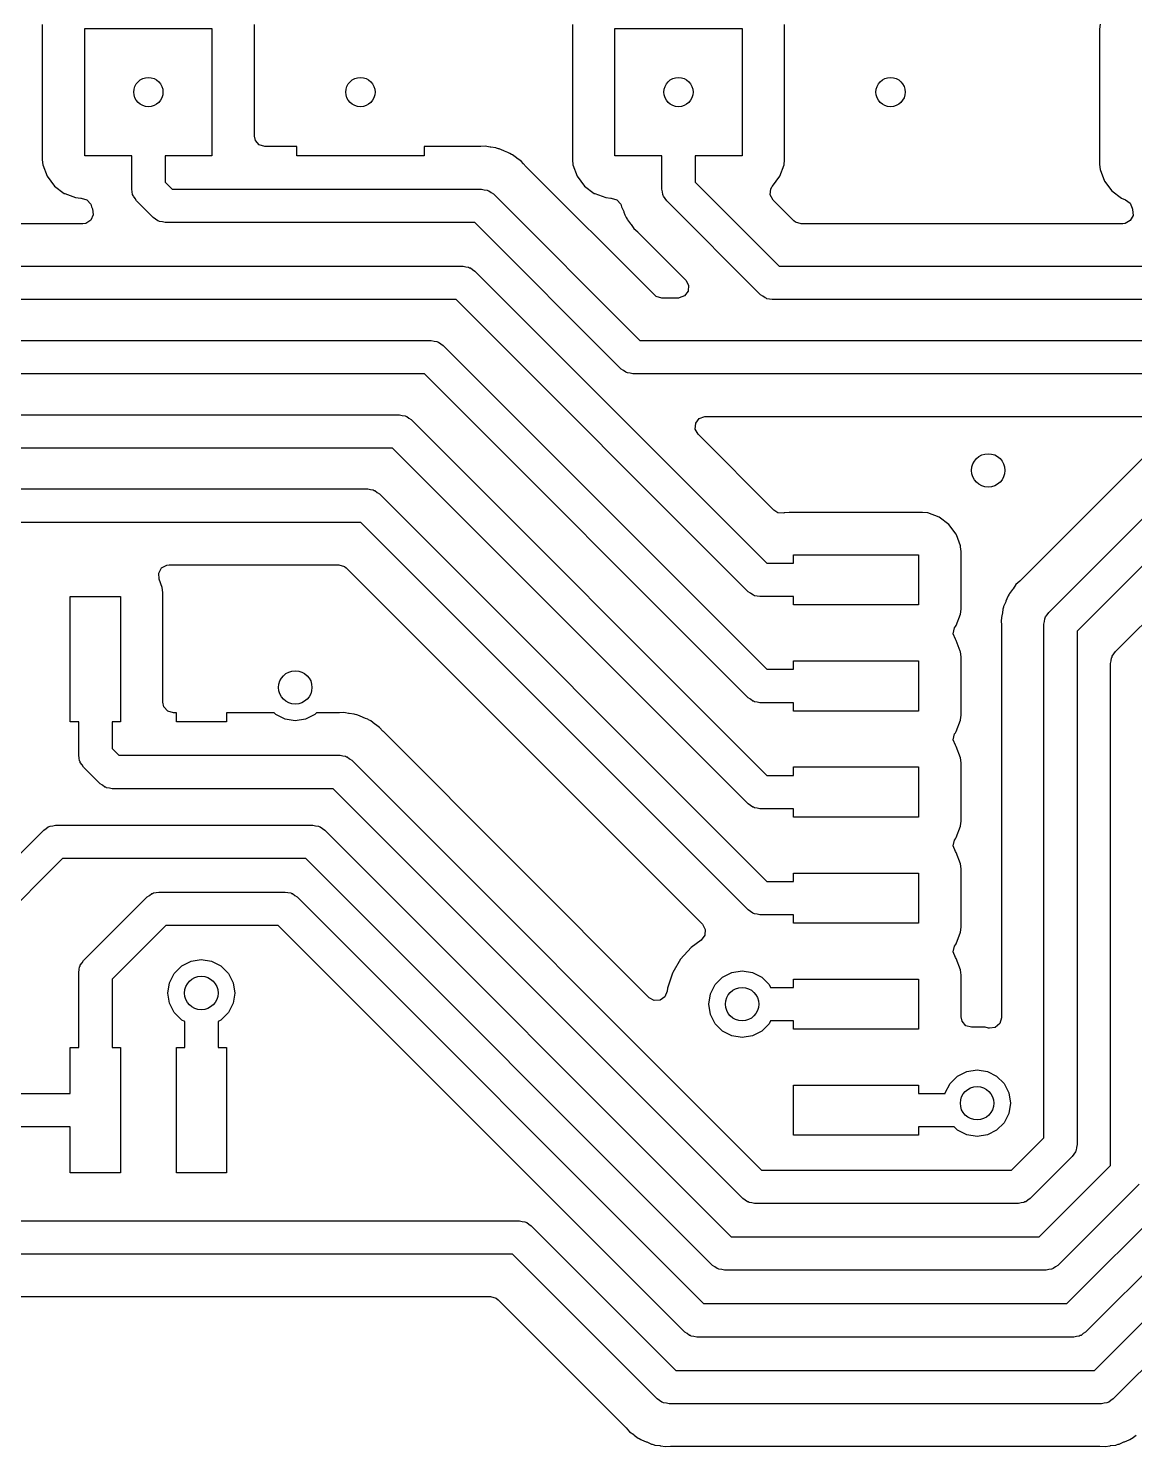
# Model space of a CAD drawing. Extents: x 4.21 to 6.19, y -6.99 to -5.01.
# Drawn here: x 5.356 to 5.877, y -6.457 to -5.789 of the extents above; entities that cross this region are included whole.
import ezdxf

# ---------------------------------------------------------------- set-up
doc = ezdxf.new("R2010")
doc.units = 0
doc.header["$MEASUREMENT"] = 0
doc.layers.add('BLACK', color=7, linetype='CONTINUOUS')

msp = doc.modelspace()

# ---------------------------------------------------------------- linework, layer by layer
at = {"layer": 'BLACK', "linetype": 'CONTINUOUS'}
for p, q in [((5.36234, -5.78679), (5.36234, -5.85062)), ((5.38236, -5.84871), (5.38236, -5.78871)), ((5.38236, -5.78871), (5.44236, -5.78871)), ((5.44236, -5.78871), (5.44236, -5.84871)), ((5.46238, -5.83948), (5.46238, -5.78679)), ((5.61234, -5.78679), (5.61234, -5.85062)), ((5.63236, -5.84871), (5.63236, -5.78871)), ((5.63236, -5.78871), (5.69236, -5.78871)), ((5.69236, -5.78871), (5.69236, -5.84871)), ((5.71238, -5.85062), (5.71238, -5.78679)), ((5.86124, -5.7867), (5.86098, -5.78908)), ((5.86098, -5.78908), (5.86098, -5.85292)), ((5.46283, -5.84154), (5.46238, -5.83948)), ((5.46466, -5.84365), (5.46283, -5.84154)), ((5.46734, -5.84444), (5.46466, -5.84365)), ((5.40449, -5.84871), (5.38236, -5.84871)), ((5.40449, -5.86446), (5.40449, -5.84871)), ((5.44236, -5.84871), (5.42024, -5.84871)), ((5.42024, -5.84871), (5.42024, -5.8612)), ((5.48236, -5.84444), (5.46734, -5.84444)), ((5.48236, -5.84871), (5.48236, -5.84444)), ((5.54236, -5.84871), (5.48236, -5.84871)), ((5.56851, -5.84444), (5.54236, -5.84444)), ((5.54236, -5.84444), (5.54236, -5.84871)), ((5.56881, -5.84443), (5.56851, -5.84444)), ((5.56919, -5.84441), (5.56881, -5.84443)), ((5.5712, -5.84428), (5.56919, -5.84441)), ((5.57204, -5.84444), (5.5712, -5.84428)), ((5.5712, -5.84428), (5.5712, -5.84428)), ((5.57355, -5.84472), (5.57204, -5.84444)), ((5.57385, -5.84476), (5.57355, -5.84472)), ((5.57623, -5.84505), (5.57385, -5.84476)), ((5.5766, -5.84519), (5.57623, -5.84505)), ((5.57623, -5.84505), (5.57623, -5.84505)), ((5.57623, -5.84505), (5.57623, -5.84505)), ((5.57623, -5.84505), (5.57623, -5.84505)), ((5.57747, -5.84543), (5.5766, -5.84519)), ((5.57786, -5.84551), (5.57747, -5.84543)), ((5.58005, -5.84649), (5.57786, -5.84551)), ((5.57786, -5.84551), (5.57786, -5.84551)), ((5.57786, -5.84551), (5.57786, -5.84551)), ((5.58032, -5.8466), (5.58005, -5.84649)), ((5.5819, -5.8472), (5.58032, -5.8466)), ((5.58256, -5.84745), (5.5819, -5.8472)), ((5.58289, -5.84768), (5.58256, -5.84745)), ((5.58367, -5.84812), (5.58289, -5.84768)), ((5.58404, -5.84829), (5.58367, -5.84812)), ((5.58592, -5.84976), (5.58404, -5.84829)), ((5.58404, -5.84829), (5.58404, -5.84829)), ((5.58616, -5.84994), (5.58592, -5.84976)), ((5.58814, -5.8513), (5.58616, -5.84994)), ((5.65449, -5.84871), (5.63236, -5.84871)), ((5.65449, -5.86446), (5.65449, -5.84871)), ((5.69236, -5.84871), (5.67024, -5.84871)), ((5.67024, -5.84871), (5.67024, -5.8612)), ((5.36234, -5.85062), (5.3626, -5.85301)), ((5.3626, -5.85301), (5.3626, -5.85301)), ((5.3626, -5.85301), (5.36461, -5.8584)), ((5.58921, -5.85251), (5.58814, -5.8513)), ((5.58814, -5.8513), (5.58814, -5.8513)), ((5.58814, -5.8513), (5.58814, -5.8513)), ((5.58972, -5.85309), (5.58921, -5.85251)), ((5.58993, -5.85331), (5.58972, -5.85309)), ((5.65098, -5.91436), (5.58993, -5.85331)), ((5.61234, -5.85062), (5.6126, -5.85301)), ((5.6126, -5.85301), (5.6126, -5.85301)), ((5.6126, -5.85301), (5.61461, -5.8584)), ((5.71011, -5.8584), (5.71213, -5.85301)), ((5.71213, -5.85301), (5.71238, -5.85062)), ((5.71213, -5.85301), (5.71213, -5.85301)), ((5.71213, -5.85301), (5.71213, -5.85301)), ((5.71238, -5.85062), (5.71238, -5.85062)), ((5.86098, -5.85292), (5.86124, -5.8553)), ((5.86124, -5.8553), (5.86124, -5.8553)), ((5.86124, -5.8553), (5.86325, -5.86069)), ((5.36461, -5.8584), (5.36461, -5.8584)), ((5.36461, -5.8584), (5.36806, -5.86301)), ((5.36806, -5.86301), (5.37267, -5.86646)), ((5.42024, -5.8612), (5.4235, -5.86446)), ((5.61461, -5.8584), (5.61461, -5.8584)), ((5.61461, -5.8584), (5.61806, -5.86301)), ((5.61806, -5.86301), (5.62267, -5.86646)), ((5.67024, -5.8612), (5.70988, -5.90084)), ((5.70587, -5.86441), (5.70654, -5.86317)), ((5.70654, -5.86317), (5.70666, -5.86301)), ((5.70666, -5.86301), (5.71011, -5.8584)), ((5.70666, -5.86301), (5.70666, -5.86301)), ((5.86325, -5.86069), (5.86325, -5.86069)), ((5.86325, -5.86069), (5.8667, -5.8653)), ((5.37267, -5.86646), (5.37267, -5.86646)), ((5.37267, -5.86646), (5.37267, -5.86646)), ((5.37267, -5.86646), (5.37295, -5.86657)), ((5.37295, -5.86657), (5.37806, -5.86847)), ((5.37806, -5.86847), (5.37806, -5.86847)), ((5.37806, -5.86847), (5.38045, -5.86873)), ((5.38045, -5.86873), (5.38045, -5.86873)), ((5.38045, -5.86873), (5.38045, -5.86873)), ((5.38045, -5.86873), (5.38065, -5.86873)), ((5.38065, -5.86873), (5.38333, -5.86952)), ((5.38333, -5.86952), (5.38516, -5.87163)), ((5.40478, -5.86575), (5.40449, -5.86446)), ((5.40493, -5.86706), (5.40478, -5.86575)), ((5.40517, -5.86744), (5.40493, -5.86706)), ((5.40527, -5.86787), (5.40517, -5.86744)), ((5.40609, -5.86891), (5.40527, -5.86787)), ((5.40679, -5.87003), (5.40609, -5.86891)), ((5.41467, -5.8779), (5.40679, -5.87003)), ((5.4235, -5.86446), (5.5695, -5.86446)), ((5.5695, -5.86446), (5.57079, -5.86475)), ((5.57079, -5.86475), (5.5721, -5.8649)), ((5.5721, -5.8649), (5.57248, -5.86514)), ((5.57248, -5.86514), (5.57292, -5.86524)), ((5.57292, -5.86524), (5.57395, -5.86606)), ((5.57395, -5.86606), (5.57507, -5.86676)), ((5.57507, -5.86676), (5.64414, -5.93584)), ((5.62267, -5.86646), (5.62267, -5.86646)), ((5.62267, -5.86646), (5.62267, -5.86646)), ((5.62267, -5.86646), (5.62295, -5.86657)), ((5.62295, -5.86657), (5.62806, -5.86847)), ((5.62806, -5.86847), (5.62806, -5.86847)), ((5.62806, -5.86847), (5.63045, -5.86873)), ((5.63045, -5.86873), (5.63045, -5.86873)), ((5.63045, -5.86873), (5.63045, -5.86873)), ((5.63045, -5.86873), (5.63065, -5.86873)), ((5.63065, -5.86873), (5.63333, -5.86952)), ((5.63333, -5.86952), (5.63516, -5.87163)), ((5.65478, -5.86575), (5.65449, -5.86446)), ((5.65493, -5.86706), (5.65478, -5.86575)), ((5.65517, -5.86744), (5.65493, -5.86706)), ((5.65527, -5.86787), (5.65517, -5.86744)), ((5.65609, -5.86891), (5.65527, -5.86787)), ((5.65679, -5.87003), (5.65609, -5.86891)), ((5.70105, -5.91428), (5.65679, -5.87003)), ((5.70567, -5.8672), (5.70587, -5.86441)), ((5.70701, -5.86965), (5.70567, -5.8672)), ((5.71672, -5.87936), (5.70701, -5.86965)), ((5.8667, -5.8653), (5.87131, -5.86875)), ((5.87131, -5.86875), (5.87131, -5.86875)), ((5.87131, -5.86875), (5.87131, -5.86875)), ((5.87131, -5.86875), (5.87318, -5.86945)), ((5.87318, -5.86945), (5.87542, -5.87113)), ((5.38516, -5.87163), (5.38553, -5.8728)), ((5.38637, -5.87659), (5.38519, -5.87912)), ((5.38553, -5.8728), (5.38554, -5.87282)), ((5.38554, -5.87282), (5.38599, -5.87382)), ((5.38599, -5.87382), (5.38637, -5.87659)), ((5.63516, -5.87163), (5.63553, -5.8728)), ((5.63553, -5.8728), (5.63554, -5.87282)), ((5.63554, -5.87282), (5.63652, -5.875)), ((5.63652, -5.875), (5.63663, -5.87528)), ((5.63663, -5.87528), (5.63713, -5.87659)), ((5.63713, -5.87659), (5.63748, -5.87752)), ((5.87672, -5.87688), (5.8754, -5.87934)), ((5.87542, -5.87113), (5.87638, -5.8735)), ((5.87638, -5.8735), (5.87642, -5.87386)), ((5.87642, -5.87386), (5.87642, -5.87386)), ((5.87642, -5.87386), (5.87651, -5.8741)), ((5.87651, -5.8741), (5.87672, -5.87688)), ((5.38146, -5.88082), (5.26597, -5.88082)), ((5.38283, -5.88062), (5.38146, -5.88082)), ((5.38519, -5.87912), (5.38283, -5.88062)), ((5.41579, -5.8786), (5.41467, -5.8779)), ((5.41682, -5.87943), (5.41579, -5.8786)), ((5.41726, -5.87953), (5.41682, -5.87943)), ((5.41764, -5.87976), (5.41726, -5.87953)), ((5.41895, -5.87991), (5.41764, -5.87976)), ((5.42024, -5.88021), (5.41895, -5.87991)), ((5.56624, -5.88021), (5.42024, -5.88021)), ((5.63531, -5.94928), (5.56624, -5.88021)), ((5.63748, -5.87752), (5.63769, -5.87781)), ((5.63769, -5.87781), (5.63771, -5.87785)), ((5.63771, -5.87785), (5.63815, -5.87863)), ((5.63815, -5.87863), (5.63832, -5.87899)), ((5.63832, -5.87899), (5.63832, -5.87899)), ((5.63832, -5.87899), (5.63979, -5.88088)), ((5.63979, -5.88088), (5.63997, -5.88112)), ((5.63997, -5.88112), (5.64133, -5.88309)), ((5.64133, -5.88309), (5.64312, -5.88468)), ((5.71754, -5.88003), (5.71672, -5.87936)), ((5.72022, -5.88082), (5.71754, -5.88003)), ((5.87187, -5.88082), (5.72022, -5.88082)), ((5.87295, -5.8807), (5.87187, -5.88082)), ((5.8754, -5.87934), (5.87295, -5.8807)), ((5.64312, -5.88468), (5.64334, -5.88488)), ((5.64334, -5.88488), (5.6658, -5.90735)), ((5.25562, -5.90084), (5.56079, -5.90084)), ((5.56079, -5.90084), (5.56208, -5.90113)), ((5.56208, -5.90113), (5.56339, -5.90128)), ((5.56339, -5.90128), (5.56377, -5.90152)), ((5.56377, -5.90152), (5.5642, -5.90162)), ((5.5642, -5.90162), (5.56524, -5.90244)), ((5.56524, -5.90244), (5.56636, -5.90314)), ((5.56636, -5.90314), (5.70405, -6.04084)), ((5.70988, -5.90084), (6.01417, -5.90084)), ((5.6658, -5.90735), (5.66714, -5.9098)), ((5.66714, -5.9098), (5.66694, -5.91259)), ((5.55753, -5.91658), (5.25236, -5.91658)), ((5.69522, -6.05428), (5.55753, -5.91658)), ((5.65181, -5.91503), (5.65098, -5.91436)), ((5.65449, -5.91582), (5.65181, -5.91503)), ((5.6623, -5.91582), (5.65449, -5.91582)), ((5.66265, -5.9158), (5.6623, -5.91582)), ((5.66527, -5.91483), (5.66265, -5.9158)), ((5.66694, -5.91259), (5.66527, -5.91483)), ((5.70216, -5.91498), (5.70105, -5.91428)), ((5.7032, -5.9158), (5.70216, -5.91498)), ((5.70363, -5.9159), (5.7032, -5.9158)), ((5.70401, -5.91614), (5.70363, -5.9159)), ((5.70533, -5.91629), (5.70401, -5.91614)), ((5.70661, -5.91658), (5.70533, -5.91629)), ((6.01091, -5.91658), (5.70661, -5.91658)), ((5.24606, -5.93584), (5.54579, -5.93584)), ((5.54579, -5.93584), (5.54708, -5.93613)), ((5.54708, -5.93613), (5.54839, -5.93628)), ((5.54839, -5.93628), (5.54877, -5.93652)), ((5.54877, -5.93652), (5.5492, -5.93662)), ((5.5492, -5.93662), (5.55024, -5.93744)), ((5.64414, -5.93584), (6.00462, -5.93584)), ((5.55024, -5.93744), (5.55136, -5.93814)), ((5.55136, -5.93814), (5.70405, -6.09084)), ((5.63643, -5.94998), (5.63531, -5.94928)), ((5.63746, -5.9508), (5.63643, -5.94998)), ((5.54253, -5.95158), (5.24279, -5.95158)), ((5.69522, -6.10428), (5.54253, -5.95158)), ((5.6379, -5.9509), (5.63746, -5.9508)), ((5.63828, -5.95114), (5.6379, -5.9509)), ((5.63959, -5.95129), (5.63828, -5.95114)), ((5.64088, -5.95158), (5.63959, -5.95129)), ((6.00136, -5.95158), (5.64088, -5.95158)), ((5.23651, -5.97084), (5.53079, -5.97084)), ((5.53079, -5.97084), (5.53208, -5.97113)), ((5.53208, -5.97113), (5.53339, -5.97128)), ((5.53339, -5.97128), (5.53377, -5.97152)), ((5.53377, -5.97152), (5.5342, -5.97162)), ((5.5342, -5.97162), (5.53524, -5.97244)), ((5.53524, -5.97244), (5.53636, -5.97314)), ((5.53636, -5.97314), (5.70405, -6.14084)), ((5.67026, -5.97762), (5.67046, -5.97483)), ((5.67046, -5.97483), (5.67213, -5.97259)), ((5.67213, -5.97259), (5.67475, -5.97162)), ((5.67475, -5.97162), (5.6751, -5.9716)), ((5.6751, -5.9716), (5.88907, -5.9716)), ((5.6716, -5.98007), (5.67026, -5.97762)), ((5.70739, -6.01586), (5.6716, -5.98007)), ((5.89258, -5.98007), (5.8235, -6.04915)), ((5.52753, -5.98658), (5.23325, -5.98658)), ((5.69522, -6.15428), (5.52753, -5.98658)), ((5.83695, -6.06401), (5.90782, -5.99314)), ((5.22697, -6.00584), (5.51579, -6.00584)), ((5.51579, -6.00584), (5.51708, -6.00613)), ((5.51708, -6.00613), (5.51839, -6.00628)), ((5.51839, -6.00628), (5.51877, -6.00652)), ((5.51877, -6.00652), (5.5192, -6.00662)), ((5.5192, -6.00662), (5.52024, -6.00744)), ((5.52024, -6.00744), (5.52136, -6.00814)), ((5.52136, -6.00814), (5.70405, -6.19084)), ((5.91665, -6.00658), (5.85039, -6.07284)), ((5.70925, -6.01703), (5.70739, -6.01586)), ((5.71204, -6.01718), (5.70925, -6.01703)), ((5.71224, -6.01714), (5.71204, -6.01718)), ((5.71462, -6.01688), (5.71224, -6.01714)), ((5.77751, -6.01688), (5.71462, -6.01688)), ((5.71462, -6.01688), (5.71462, -6.01688)), ((5.77989, -6.01714), (5.77751, -6.01688)), ((5.77751, -6.01688), (5.77751, -6.01688)), ((5.77989, -6.01714), (5.77989, -6.01714)), ((5.78528, -6.01915), (5.77989, -6.01714)), ((5.51253, -6.02158), (5.22371, -6.02158)), ((5.69522, -6.20428), (5.51253, -6.02158)), ((5.78989, -6.0226), (5.78528, -6.01915)), ((5.78528, -6.01915), (5.78528, -6.01915)), ((5.79334, -6.02721), (5.78989, -6.0226)), ((5.79344, -6.02748), (5.79334, -6.02721)), ((5.79334, -6.02721), (5.79334, -6.02721)), ((5.79334, -6.02721), (5.79334, -6.02721)), ((5.79535, -6.0326), (5.79344, -6.02748)), ((5.71654, -6.04084), (5.71654, -6.0369)), ((5.71654, -6.0369), (5.77559, -6.0369)), ((5.77559, -6.0369), (5.77559, -6.06052)), ((5.79557, -6.03463), (5.79535, -6.0326)), ((5.79535, -6.0326), (5.79535, -6.0326)), ((5.79561, -6.03498), (5.79557, -6.03463)), ((5.79561, -6.06244), (5.79561, -6.03498)), ((5.41725, -6.04551), (5.41859, -6.04306)), ((5.41859, -6.04306), (5.42104, -6.04172)), ((5.42104, -6.04172), (5.4221, -6.0416)), ((5.4221, -6.0416), (5.50218, -6.0416)), ((5.50218, -6.0416), (5.50486, -6.04239)), ((5.50486, -6.04239), (5.50569, -6.04306)), ((5.50569, -6.04306), (5.67364, -6.21101)), ((5.70405, -6.04084), (5.71654, -6.04084)), ((5.86845, -6.08251), (5.90782, -6.04314)), ((5.41745, -6.0483), (5.41725, -6.04551)), ((5.41894, -6.05228), (5.41745, -6.0483)), ((5.82149, -6.05094), (5.82013, -6.05291)), ((5.82328, -6.04936), (5.82149, -6.05094)), ((5.8235, -6.04915), (5.82328, -6.04936)), ((5.37555, -6.11564), (5.37555, -6.05658)), ((5.37555, -6.05658), (5.39917, -6.05658)), ((5.39917, -6.05658), (5.39917, -6.11564)), ((5.41919, -6.05467), (5.41894, -6.05228)), ((5.41894, -6.05228), (5.41894, -6.05228)), ((5.41894, -6.05228), (5.41894, -6.05228)), ((5.41919, -6.10641), (5.41919, -6.05467)), ((5.41919, -6.05467), (5.41919, -6.05467)), ((5.69634, -6.05498), (5.69522, -6.05428)), ((5.69737, -6.0558), (5.69634, -6.05498)), ((5.69781, -6.0559), (5.69737, -6.0558)), ((5.69819, -6.05614), (5.69781, -6.0559)), ((5.6995, -6.05629), (5.69819, -6.05614)), ((5.70079, -6.05658), (5.6995, -6.05629)), ((5.71654, -6.05658), (5.70079, -6.05658)), ((5.71654, -6.06052), (5.71654, -6.05658)), ((5.81764, -6.05652), (5.81679, -6.05876)), ((5.81787, -6.05619), (5.81764, -6.05652)), ((5.81831, -6.05541), (5.81787, -6.05619)), ((5.81847, -6.05504), (5.81831, -6.05541)), ((5.81995, -6.05316), (5.81847, -6.05504)), ((5.81847, -6.05504), (5.81847, -6.05504)), ((5.82013, -6.05291), (5.81995, -6.05316)), ((5.77559, -6.06052), (5.71654, -6.06052)), ((5.79535, -6.06482), (5.79561, -6.06244)), ((5.81524, -6.06285), (5.81495, -6.06523)), ((5.81538, -6.06248), (5.81524, -6.06285)), ((5.81562, -6.06161), (5.81538, -6.06248)), ((5.81569, -6.06122), (5.81562, -6.06161)), ((5.81668, -6.05903), (5.81569, -6.06122)), ((5.81569, -6.06122), (5.81569, -6.06122)), ((5.81679, -6.05876), (5.81668, -6.05903)), ((5.83625, -6.06513), (5.83695, -6.06401)), ((5.79257, -6.07133), (5.79295, -6.07074)), ((5.79295, -6.07074), (5.79334, -6.07021)), ((5.79334, -6.07021), (5.79535, -6.06482)), ((5.8149, -6.06552), (5.81447, -6.06788)), ((5.81447, -6.06788), (5.81462, -6.07027)), ((5.81462, -6.07027), (5.81463, -6.07057)), ((5.81463, -6.07057), (5.81463, -6.25515)), ((5.81495, -6.06523), (5.8149, -6.06552)), ((5.83464, -6.06958), (5.83494, -6.06829)), ((5.83464, -6.31166), (5.83464, -6.06958)), ((5.83494, -6.06829), (5.83509, -6.06698)), ((5.83509, -6.06698), (5.83532, -6.0666)), ((5.83532, -6.0666), (5.83542, -6.06616)), ((5.83542, -6.06616), (5.83625, -6.06513)), ((5.79197, -6.07406), (5.79257, -6.07133)), ((5.79295, -6.07668), (5.79197, -6.07406)), ((5.79334, -6.07721), (5.79295, -6.07668)), ((5.79523, -6.08225), (5.79334, -6.07721)), ((5.85039, -6.07284), (5.85039, -6.31492)), ((5.79535, -6.0826), (5.79523, -6.08225)), ((5.79561, -6.08498), (5.79535, -6.0826)), ((5.86692, -6.08466), (5.86774, -6.08363)), ((5.86774, -6.08363), (5.86845, -6.08251)), ((5.70405, -6.09084), (5.71654, -6.09084)), ((5.71654, -6.09084), (5.71654, -6.0869)), ((5.71654, -6.0869), (5.77559, -6.0869)), ((5.77559, -6.0869), (5.77559, -6.11052)), ((5.79561, -6.11244), (5.79561, -6.08498)), ((5.79561, -6.08498), (5.79561, -6.08498)), ((5.86614, -6.08808), (5.86644, -6.08679)), ((5.86614, -6.32471), (5.86614, -6.08808)), ((5.86644, -6.08679), (5.86658, -6.08548)), ((5.86658, -6.08548), (5.86682, -6.0851)), ((5.86682, -6.0851), (5.86692, -6.08466)), ((5.69634, -6.10498), (5.69522, -6.10428)), ((5.41964, -6.10847), (5.41919, -6.10641)), ((5.42147, -6.11058), (5.41964, -6.10847)), ((5.42415, -6.11137), (5.42147, -6.11058)), ((5.50445, -6.11121), (5.50245, -6.11133)), ((5.50529, -6.11137), (5.50445, -6.11121)), ((5.50445, -6.11121), (5.50445, -6.11121)), ((5.69737, -6.1058), (5.69634, -6.10498)), ((5.69781, -6.1059), (5.69737, -6.1058)), ((5.69819, -6.10614), (5.69781, -6.1059)), ((5.6995, -6.10629), (5.69819, -6.10614)), ((5.70079, -6.10658), (5.6995, -6.10629)), ((5.71654, -6.10658), (5.70079, -6.10658)), ((5.71654, -6.11052), (5.71654, -6.10658)), ((5.77559, -6.11052), (5.71654, -6.11052)), ((5.37949, -6.11564), (5.37555, -6.11564)), ((5.37949, -6.13139), (5.37949, -6.11564)), ((5.39917, -6.11564), (5.39524, -6.11564)), ((5.39524, -6.11564), (5.39524, -6.12813)), ((5.42555, -6.11137), (5.42415, -6.11137)), ((5.42555, -6.11564), (5.42555, -6.11137)), ((5.44917, -6.11564), (5.42555, -6.11564)), ((5.47161, -6.11137), (5.44917, -6.11137)), ((5.44917, -6.11137), (5.44917, -6.11564)), ((5.4724, -6.11216), (5.47161, -6.11137)), ((5.47679, -6.1144), (5.4724, -6.11216)), ((5.48165, -6.11517), (5.47679, -6.1144)), ((5.48652, -6.1144), (5.48165, -6.11517)), ((5.49091, -6.11216), (5.48652, -6.1144)), ((5.4917, -6.11137), (5.49091, -6.11216)), ((5.50176, -6.11137), (5.4917, -6.11137)), ((5.50206, -6.11136), (5.50176, -6.11137)), ((5.50245, -6.11133), (5.50206, -6.11136)), ((5.50681, -6.11164), (5.50529, -6.11137)), ((5.5071, -6.11169), (5.50681, -6.11164)), ((5.50948, -6.11198), (5.5071, -6.11169)), ((5.50986, -6.11212), (5.50948, -6.11198)), ((5.50948, -6.11198), (5.50948, -6.11198)), ((5.50948, -6.11198), (5.50948, -6.11198)), ((5.50948, -6.11198), (5.50948, -6.11198)), ((5.51072, -6.11236), (5.50986, -6.11212)), ((5.51112, -6.11243), (5.51072, -6.11236)), ((5.5133, -6.11342), (5.51112, -6.11243)), ((5.51112, -6.11243), (5.51112, -6.11243)), ((5.51112, -6.11243), (5.51112, -6.11243)), ((5.51358, -6.11353), (5.5133, -6.11342)), ((5.51482, -6.114), (5.51358, -6.11353)), ((5.51581, -6.11438), (5.51482, -6.114)), ((5.51614, -6.11461), (5.51581, -6.11438)), ((5.51693, -6.11505), (5.51614, -6.11461)), ((5.51729, -6.11521), (5.51693, -6.11505)), ((5.51918, -6.11669), (5.51729, -6.11521)), ((5.51729, -6.11521), (5.51729, -6.11521)), ((5.51942, -6.11687), (5.51918, -6.11669)), ((5.52139, -6.11823), (5.51942, -6.11687)), ((5.79334, -6.12021), (5.79535, -6.11482)), ((5.79535, -6.11482), (5.79538, -6.11461)), ((5.79538, -6.11461), (5.79561, -6.11244)), ((5.79561, -6.11244), (5.79561, -6.11244)), ((5.52298, -6.12002), (5.52139, -6.11823)), ((5.52318, -6.12024), (5.52298, -6.12002)), ((5.64859, -6.24565), (5.52318, -6.12024)), ((5.79197, -6.12406), (5.79257, -6.12133)), ((5.79295, -6.12668), (5.79197, -6.12406)), ((5.79257, -6.12133), (5.79295, -6.12074)), ((5.79295, -6.12074), (5.79334, -6.12021)), ((5.39524, -6.12813), (5.3985, -6.13139)), ((5.79334, -6.12721), (5.79295, -6.12668)), ((5.79535, -6.1326), (5.79334, -6.12721)), ((5.37978, -6.13267), (5.37949, -6.13139)), ((5.37993, -6.13399), (5.37978, -6.13267)), ((5.38017, -6.13437), (5.37993, -6.13399)), ((5.38027, -6.1348), (5.38017, -6.13437)), ((5.38109, -6.13584), (5.38027, -6.1348)), ((5.38179, -6.13695), (5.38109, -6.13584)), ((5.38967, -6.14483), (5.38179, -6.13695)), ((5.3985, -6.13139), (5.50276, -6.13139)), ((5.50276, -6.13139), (5.50404, -6.13168)), ((5.50404, -6.13168), (5.50536, -6.13183)), ((5.50536, -6.13183), (5.50574, -6.13207)), ((5.50574, -6.13207), (5.50617, -6.13217)), ((5.50617, -6.13217), (5.50721, -6.13299)), ((5.50721, -6.13299), (5.50832, -6.13369)), ((5.50832, -6.13369), (5.70153, -6.3269)), ((5.71654, -6.14084), (5.71654, -6.1369)), ((5.71654, -6.1369), (5.77559, -6.1369)), ((5.77559, -6.1369), (5.77559, -6.16052)), ((5.79561, -6.13498), (5.79535, -6.1326)), ((5.79535, -6.1326), (5.79535, -6.1326)), ((5.79561, -6.16244), (5.79561, -6.13498)), ((5.79561, -6.13498), (5.79561, -6.13498)), ((5.70405, -6.14084), (5.71654, -6.14084)), ((5.39079, -6.14553), (5.38967, -6.14483)), ((5.39182, -6.14635), (5.39079, -6.14553)), ((5.39226, -6.14645), (5.39182, -6.14635)), ((5.39264, -6.14669), (5.39226, -6.14645)), ((5.39395, -6.14684), (5.39264, -6.14669)), ((5.39524, -6.14713), (5.39395, -6.14684)), ((5.49949, -6.14713), (5.39524, -6.14713)), ((5.6927, -6.34034), (5.49949, -6.14713)), ((5.69634, -6.15498), (5.69522, -6.15428)), ((5.69737, -6.1558), (5.69634, -6.15498)), ((5.69781, -6.1559), (5.69737, -6.1558)), ((5.69819, -6.15614), (5.69781, -6.1559)), ((5.6995, -6.15629), (5.69819, -6.15614)), ((5.70079, -6.15658), (5.6995, -6.15629)), ((5.71654, -6.15658), (5.70079, -6.15658)), ((5.71654, -6.16052), (5.71654, -6.15658)), ((5.36598, -6.16478), (5.3673, -6.16463)), ((5.3673, -6.16463), (5.36858, -6.16434)), ((5.36858, -6.16434), (5.48995, -6.16434)), ((5.48995, -6.16434), (5.49124, -6.16463)), ((5.49124, -6.16463), (5.49255, -6.16478)), ((5.77559, -6.16052), (5.71654, -6.16052)), ((5.79535, -6.16482), (5.79537, -6.16465)), ((5.79537, -6.16465), (5.79561, -6.16244)), ((5.79561, -6.16244), (5.79561, -6.16244)), ((5.28179, -6.24787), (5.36302, -6.16665)), ((5.36302, -6.16665), (5.36413, -6.16594)), ((5.36413, -6.16594), (5.36517, -6.16512)), ((5.36517, -6.16512), (5.3656, -6.16502)), ((5.3656, -6.16502), (5.36598, -6.16478)), ((5.49255, -6.16478), (5.49293, -6.16502)), ((5.49293, -6.16502), (5.49337, -6.16512)), ((5.49337, -6.16512), (5.4944, -6.16594)), ((5.4944, -6.16594), (5.49552, -6.16665)), ((5.49552, -6.16665), (5.68727, -6.35839)), ((5.79197, -6.17406), (5.79257, -6.17133)), ((5.79257, -6.17133), (5.79295, -6.17074)), ((5.79295, -6.17074), (5.79334, -6.17021)), ((5.79334, -6.17021), (5.79535, -6.16482)), ((5.79295, -6.17668), (5.79197, -6.17406)), ((5.79334, -6.17721), (5.79295, -6.17668)), ((5.79535, -6.1826), (5.79334, -6.17721)), ((5.37184, -6.18009), (5.29524, -6.2567)), ((5.48669, -6.18009), (5.37184, -6.18009)), ((5.67844, -6.37184), (5.48669, -6.18009)), ((5.79561, -6.18498), (5.79535, -6.1826)), ((5.79535, -6.1826), (5.79535, -6.1826)), ((5.70405, -6.19084), (5.71654, -6.19084)), ((5.71654, -6.19084), (5.71654, -6.1869)), ((5.71654, -6.1869), (5.77559, -6.1869)), ((5.77559, -6.1869), (5.77559, -6.21052)), ((5.79561, -6.21244), (5.79561, -6.18498)), ((5.79561, -6.18498), (5.79561, -6.18498)), ((5.41179, -6.19814), (5.41291, -6.19744)), ((5.41291, -6.19744), (5.41395, -6.19662)), ((5.41395, -6.19662), (5.41438, -6.19652)), ((5.41438, -6.19652), (5.41476, -6.19628)), ((5.41476, -6.19628), (5.41607, -6.19613)), ((5.41607, -6.19613), (5.41736, -6.19584)), ((5.41736, -6.19584), (5.4769, -6.19584)), ((5.4769, -6.19584), (5.47819, -6.19613)), ((5.47819, -6.19613), (5.47951, -6.19628)), ((5.47951, -6.19628), (5.47988, -6.19652)), ((5.47988, -6.19652), (5.48032, -6.19662)), ((5.48032, -6.19662), (5.48135, -6.19744)), ((5.48135, -6.19744), (5.48247, -6.19814)), ((5.38179, -6.22814), (5.41179, -6.19814)), ((5.48247, -6.19814), (5.67422, -6.38989)), ((5.69634, -6.20498), (5.69522, -6.20428)), ((5.67364, -6.21101), (5.67498, -6.21346)), ((5.69737, -6.2058), (5.69634, -6.20498)), ((5.69781, -6.2059), (5.69737, -6.2058)), ((5.69819, -6.20614), (5.69781, -6.2059)), ((5.6995, -6.20629), (5.69819, -6.20614)), ((5.70079, -6.20658), (5.6995, -6.20629)), ((5.71654, -6.20658), (5.70079, -6.20658)), ((5.71654, -6.21052), (5.71654, -6.20658)), ((5.77559, -6.21052), (5.71654, -6.21052)), ((5.42062, -6.21158), (5.39524, -6.23697)), ((5.47364, -6.21158), (5.42062, -6.21158)), ((5.66539, -6.40333), (5.47364, -6.21158)), ((5.67478, -6.21625), (5.67311, -6.21849)), ((5.67498, -6.21346), (5.67478, -6.21625)), ((5.79334, -6.22021), (5.79535, -6.21482)), ((5.79535, -6.21482), (5.79561, -6.21244)), ((5.6683, -6.22198), (5.66327, -6.22757)), ((5.67305, -6.21853), (5.6683, -6.22198)), ((5.67311, -6.21849), (5.67305, -6.21853)), ((5.79197, -6.22406), (5.79257, -6.22133)), ((5.79295, -6.22668), (5.79197, -6.22406)), ((5.79257, -6.22133), (5.79295, -6.22074)), ((5.79295, -6.22074), (5.79334, -6.22021)), ((5.37978, -6.23242), (5.37993, -6.23111)), ((5.37993, -6.23111), (5.38017, -6.23073)), ((5.38017, -6.23073), (5.38027, -6.23029)), ((5.38027, -6.23029), (5.38109, -6.22926)), ((5.38109, -6.22926), (5.38179, -6.22814)), ((5.42459, -6.23419), (5.42808, -6.23071)), ((5.42808, -6.23071), (5.43247, -6.22847)), ((5.43247, -6.22847), (5.43733, -6.2277)), ((5.43733, -6.2277), (5.4422, -6.22847)), ((5.4422, -6.22847), (5.44659, -6.23071)), ((5.44659, -6.23071), (5.45008, -6.23419)), ((5.66327, -6.22757), (5.65967, -6.2338)), ((5.66327, -6.22757), (5.66327, -6.22757)), ((5.79334, -6.22721), (5.79295, -6.22668)), ((5.79535, -6.2326), (5.79334, -6.22721)), ((5.37949, -6.23371), (5.37978, -6.23242)), ((5.37949, -6.25343), (5.37949, -6.23371)), ((5.39524, -6.23697), (5.39524, -6.25343)), ((5.42236, -6.23858), (5.42459, -6.23419)), ((5.45008, -6.23419), (5.45231, -6.23858)), ((5.65921, -6.23498), (5.65718, -6.24123)), ((5.65951, -6.23408), (5.65921, -6.23498)), ((5.65967, -6.2338), (5.65951, -6.23408)), ((5.67962, -6.23945), (5.68311, -6.23597)), ((5.68311, -6.23597), (5.6875, -6.23373)), ((5.6875, -6.23373), (5.69236, -6.23296)), ((5.69236, -6.23296), (5.69723, -6.23373)), ((5.69723, -6.23373), (5.70162, -6.23597)), ((5.70162, -6.23597), (5.7051, -6.23945)), ((5.71654, -6.24084), (5.71654, -6.2369)), ((5.71654, -6.2369), (5.77559, -6.2369)), ((5.77559, -6.2369), (5.77559, -6.26052)), ((5.79561, -6.23498), (5.79535, -6.2326)), ((5.79535, -6.2326), (5.79535, -6.2326)), ((5.79561, -6.25467), (5.79561, -6.23498)), ((5.79561, -6.23498), (5.79561, -6.23498)), ((5.42159, -6.24345), (5.42236, -6.23858)), ((5.42236, -6.24831), (5.42159, -6.24345)), ((5.45231, -6.23858), (5.45308, -6.24345)), ((5.45308, -6.24345), (5.45231, -6.24831)), ((5.65703, -6.24266), (5.65597, -6.24525)), ((5.65718, -6.24123), (5.65703, -6.24266)), ((5.67661, -6.24871), (5.67738, -6.24384)), ((5.67738, -6.24384), (5.67962, -6.23945)), ((5.7051, -6.23945), (5.70581, -6.24084)), ((5.70581, -6.24084), (5.71654, -6.24084)), ((5.42459, -6.2527), (5.42236, -6.24831)), ((5.45231, -6.24831), (5.45008, -6.2527)), ((5.65088, -6.24695), (5.64859, -6.24565)), ((5.65368, -6.24684), (5.65088, -6.24695)), ((5.65597, -6.24525), (5.65368, -6.24684)), ((5.67738, -6.25358), (5.67661, -6.24871)), ((5.37949, -6.26918), (5.37949, -6.25343)), ((5.39524, -6.25343), (5.39524, -6.26918)), ((5.42808, -6.25619), (5.42459, -6.2527)), ((5.42949, -6.2569), (5.42808, -6.25619)), ((5.42949, -6.26918), (5.42949, -6.2569)), ((5.44659, -6.25619), (5.44524, -6.25688)), ((5.44524, -6.25688), (5.44524, -6.26918)), ((5.45008, -6.2527), (5.44659, -6.25619)), ((5.67962, -6.25797), (5.67738, -6.25358)), ((5.68311, -6.26145), (5.67962, -6.25797)), ((5.7051, -6.25797), (5.70162, -6.26145)), ((5.70581, -6.25658), (5.7051, -6.25797)), ((5.71654, -6.25658), (5.70581, -6.25658)), ((5.71654, -6.26052), (5.71654, -6.25658)), ((5.79606, -6.25673), (5.79561, -6.25467)), ((5.79789, -6.25885), (5.79606, -6.25673)), ((5.81384, -6.25783), (5.81173, -6.25966)), ((5.81463, -6.25515), (5.81384, -6.25783)), ((5.6875, -6.26369), (5.68311, -6.26145)), ((5.69236, -6.26446), (5.6875, -6.26369)), ((5.69723, -6.26369), (5.69236, -6.26446)), ((5.70162, -6.26145), (5.69723, -6.26369)), ((5.77559, -6.26052), (5.71654, -6.26052)), ((5.80057, -6.25963), (5.79789, -6.25885)), ((5.80691, -6.25963), (5.80057, -6.25963)), ((5.80863, -6.26), (5.80691, -6.25963)), ((5.80691, -6.25963), (5.80691, -6.25963)), ((5.80896, -6.26006), (5.80863, -6.26)), ((5.81173, -6.25966), (5.80896, -6.26006)), ((5.37555, -6.29084), (5.37555, -6.26918)), ((5.37555, -6.26918), (5.37949, -6.26918)), ((5.39524, -6.26918), (5.39917, -6.26918)), ((5.39917, -6.26918), (5.39917, -6.32824)), ((5.42555, -6.32824), (5.42555, -6.26918)), ((5.42555, -6.26918), (5.42949, -6.26918)), ((5.44524, -6.26918), (5.44917, -6.26918)), ((5.44917, -6.26918), (5.44917, -6.32824)), ((5.79041, -6.28615), (5.79389, -6.28266)), ((5.79389, -6.28266), (5.79828, -6.28042)), ((5.79828, -6.28042), (5.80315, -6.27965)), ((5.80315, -6.27965), (5.80801, -6.28042)), ((5.80801, -6.28042), (5.8124, -6.28266)), ((5.8124, -6.28266), (5.81589, -6.28615)), ((5.34917, -6.29084), (5.37555, -6.29084)), ((5.71654, -6.31052), (5.71654, -6.2869)), ((5.71654, -6.2869), (5.77559, -6.2869)), ((5.77559, -6.2869), (5.77559, -6.29084)), ((5.77559, -6.29084), (5.78812, -6.29084)), ((5.78812, -6.29084), (5.78817, -6.29054)), ((5.78817, -6.29054), (5.79041, -6.28615)), ((5.81589, -6.28615), (5.81813, -6.29054)), ((5.81813, -6.29054), (5.8189, -6.2954)), ((5.8189, -6.2954), (5.81813, -6.30027)), ((5.81589, -6.30466), (5.8124, -6.30814)), ((5.81813, -6.30027), (5.81589, -6.30466)), ((5.37555, -6.30658), (5.34917, -6.30658)), ((5.37555, -6.32824), (5.37555, -6.30658)), ((5.77559, -6.31052), (5.71654, -6.31052)), ((5.79233, -6.30658), (5.77559, -6.30658)), ((5.77559, -6.30658), (5.77559, -6.31052)), ((5.79389, -6.30814), (5.79233, -6.30658)), ((5.79828, -6.31038), (5.79389, -6.30814)), ((5.80315, -6.31115), (5.79828, -6.31038)), ((5.80801, -6.31038), (5.80315, -6.31115)), ((5.8124, -6.30814), (5.80801, -6.31038)), ((5.81941, -6.3269), (5.83464, -6.31166)), ((5.84961, -6.31834), (5.84879, -6.31937)), ((5.84971, -6.3179), (5.84961, -6.31834)), ((5.84995, -6.31753), (5.84971, -6.3179)), ((5.8501, -6.31621), (5.84995, -6.31753)), ((5.85039, -6.31492), (5.8501, -6.31621)), ((5.84809, -6.32049), (5.82824, -6.34034)), ((5.83246, -6.35839), (5.86614, -6.32471)), ((5.84879, -6.31937), (5.84809, -6.32049)), ((5.39917, -6.32824), (5.37555, -6.32824)), ((5.44917, -6.32824), (5.42555, -6.32824)), ((5.70153, -6.3269), (5.81941, -6.3269)), ((5.87958, -6.33354), (5.84129, -6.37184)), ((5.8455, -6.38989), (5.89764, -6.33776)), ((5.85855, -6.42139), (5.94224, -6.33769)), ((5.69382, -6.34104), (5.6927, -6.34034)), ((5.69485, -6.34187), (5.69382, -6.34104)), ((5.69529, -6.34197), (5.69485, -6.34187)), ((5.69567, -6.3422), (5.69529, -6.34197)), ((5.69698, -6.34235), (5.69567, -6.3422)), ((5.69827, -6.34265), (5.69698, -6.34235)), ((5.82267, -6.34265), (5.69827, -6.34265)), ((5.82396, -6.34235), (5.82267, -6.34265)), ((5.82527, -6.3422), (5.82396, -6.34235)), ((5.82565, -6.34197), (5.82527, -6.3422)), ((5.82609, -6.34187), (5.82565, -6.34197)), ((5.82712, -6.34104), (5.82609, -6.34187)), ((5.82824, -6.34034), (5.82712, -6.34104)), ((5.14524, -6.35084), (5.58736, -6.35084)), ((5.58736, -6.35084), (5.58865, -6.35113)), ((5.58865, -6.35113), (5.58996, -6.35128)), ((5.58996, -6.35128), (5.59034, -6.35152)), ((5.59034, -6.35152), (5.59078, -6.35162)), ((5.59078, -6.35162), (5.59181, -6.35244)), ((5.91108, -6.34659), (5.85433, -6.40333)), ((5.95338, -6.34883), (5.86738, -6.43483)), ((5.59181, -6.35244), (5.59293, -6.35314)), ((5.59293, -6.35314), (5.66118, -6.42139)), ((5.68727, -6.35839), (5.83246, -6.35839)), ((5.5841, -6.36658), (5.14524, -6.36658)), ((5.65235, -6.43483), (5.5841, -6.36658)), ((5.67956, -6.37254), (5.67844, -6.37184)), ((5.84129, -6.37184), (5.84017, -6.37254)), ((5.68059, -6.37336), (5.67956, -6.37254)), ((5.68103, -6.37346), (5.68059, -6.37336)), ((5.68141, -6.3737), (5.68103, -6.37346)), ((5.68272, -6.37385), (5.68141, -6.3737)), ((5.68401, -6.37414), (5.68272, -6.37385)), ((5.83572, -6.37414), (5.68401, -6.37414)), ((5.83701, -6.37385), (5.83572, -6.37414)), ((5.83832, -6.3737), (5.83701, -6.37385)), ((5.8387, -6.37346), (5.83832, -6.3737)), ((5.83913, -6.37336), (5.8387, -6.37346)), ((5.84017, -6.37254), (5.83913, -6.37336)), ((5.23102, -6.3866), (5.57375, -6.3866)), ((5.57375, -6.3866), (5.57644, -6.38739)), ((5.57644, -6.38739), (5.57726, -6.38806)), ((5.57726, -6.38806), (5.63749, -6.44828)), ((5.67422, -6.38989), (5.8455, -6.38989)), ((5.66651, -6.40404), (5.66539, -6.40333)), ((5.66754, -6.40486), (5.66651, -6.40404)), ((5.66798, -6.40496), (5.66754, -6.40486)), ((5.66836, -6.4052), (5.66798, -6.40496)), ((5.66967, -6.40535), (5.66836, -6.4052)), ((5.67096, -6.40564), (5.66967, -6.40535)), ((5.85005, -6.40535), (5.84876, -6.40564)), ((5.85136, -6.4052), (5.85005, -6.40535)), ((5.85174, -6.40496), (5.85136, -6.4052)), ((5.85218, -6.40486), (5.85174, -6.40496)), ((5.85321, -6.40404), (5.85218, -6.40486)), ((5.85433, -6.40333), (5.85321, -6.40404)), ((5.84876, -6.40564), (5.67096, -6.40564)), ((5.66118, -6.42139), (5.85855, -6.42139)), ((5.65347, -6.43553), (5.65235, -6.43483)), ((5.6545, -6.43636), (5.65347, -6.43553)), ((5.65493, -6.43646), (5.6545, -6.43636)), ((5.65531, -6.43669), (5.65493, -6.43646)), ((5.65663, -6.43684), (5.65531, -6.43669)), ((5.65791, -6.43714), (5.65663, -6.43684)), ((5.86181, -6.43714), (5.65791, -6.43714)), ((5.8631, -6.43684), (5.86181, -6.43714)), ((5.86441, -6.43669), (5.8631, -6.43684)), ((5.86479, -6.43646), (5.86441, -6.43669)), ((5.86523, -6.43636), (5.86479, -6.43646)), ((5.86626, -6.43553), (5.86523, -6.43636)), ((5.86738, -6.43483), (5.86626, -6.43553)), ((5.63749, -6.44828), (5.63769, -6.4485)), ((5.63769, -6.4485), (5.63928, -6.45029)), ((5.63928, -6.45029), (5.63928, -6.45029)), ((5.63928, -6.45029), (5.63928, -6.45029)), ((5.63928, -6.45029), (5.64125, -6.45165)), ((5.64125, -6.45165), (5.64149, -6.45183)), ((5.64149, -6.45183), (5.64338, -6.45331)), ((5.87635, -6.45331), (5.87823, -6.45183)), ((5.64338, -6.45331), (5.64374, -6.45347)), ((5.64374, -6.45347), (5.64453, -6.45391)), ((5.64453, -6.45391), (5.64486, -6.45414)), ((5.64486, -6.45414), (5.64486, -6.45414)), ((5.64486, -6.45414), (5.6471, -6.45499)), ((5.6471, -6.45499), (5.64737, -6.45511)), ((5.64737, -6.45511), (5.64956, -6.45609)), ((5.64956, -6.45609), (5.64995, -6.45616)), ((5.64995, -6.45616), (5.65081, -6.4564)), ((5.65081, -6.4564), (5.65119, -6.45654)), ((5.65119, -6.45654), (5.65357, -6.45683)), ((5.65357, -6.45683), (5.65386, -6.45688)), ((5.65386, -6.45688), (5.65622, -6.45731)), ((5.65622, -6.45731), (5.65861, -6.45716)), ((5.65861, -6.45716), (5.65891, -6.45716)), ((5.65891, -6.45716), (5.86082, -6.45716)), ((5.86082, -6.45716), (5.86112, -6.45716)), ((5.86112, -6.45716), (5.86351, -6.45731)), ((5.86351, -6.45731), (5.86586, -6.45688)), ((5.86586, -6.45688), (5.86616, -6.45683)), ((5.86616, -6.45683), (5.86853, -6.45654)), ((5.86853, -6.45654), (5.86891, -6.4564)), ((5.86891, -6.4564), (5.86977, -6.45616)), ((5.86977, -6.45616), (5.87017, -6.45609)), ((5.87017, -6.45609), (5.87235, -6.45511)), ((5.87235, -6.45511), (5.87263, -6.45499)), ((5.87263, -6.45499), (5.87487, -6.45414)), ((5.87487, -6.45414), (5.8752, -6.45391)), ((5.8752, -6.45391), (5.87598, -6.45347)), ((5.87598, -6.45347), (5.87635, -6.45331))]:
    msp.add_line(p, q, dxfattribs=at)
at = {"layer": 'BLACK'}
for centre, radius in [((5.41236, -5.81871), 0.00689), ((5.51236, -5.81871), 0.00689), ((5.66236, -5.81871), 0.00689), ((5.76236, -5.81871), 0.00689), ((5.80843, -5.99706), 0.00787), ((5.48165, -6.09942), 0.00787), ((5.43733, -6.24345), 0.00787), ((5.69236, -6.24871), 0.00787), ((5.80315, -6.2954), 0.00787)]:
    msp.add_circle(centre, radius, dxfattribs=at)

doc.saveas('drawing.dxf')
